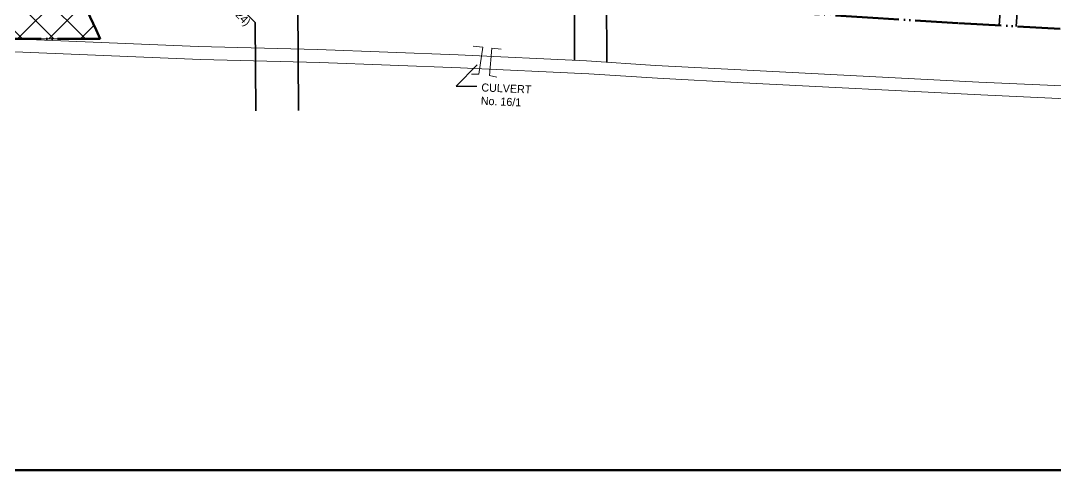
# Model space of a CAD drawing. Header units: inches. Extents: x 2755070 to 2758231, y 746334 to 747634.
# Drawn here: x 2755722 to 2756304, y 746334 to 746586 of the extents above; entities that cross this region are included whole.
import ezdxf

# ---------------------------------------------------------------- set-up
doc = ezdxf.new("R2010")
doc.units = ezdxf.units.IN
doc.header["$MEASUREMENT"] = 0
doc.linetypes.add('ACAD_ISO05W100', pattern=[33, 24, -3, 0, -3, 0, -3])
for name, color, linetype, lineweight in [('area acq', 7, 'Continuous', 5), ('bound old', 7, 'Continuous', 50), ('NH', 7, 'Continuous', 15), ('ROAD', 7, 'Continuous', 35)]:
    doc.layers.add(name, color=color, linetype=linetype, lineweight=lineweight)
doc.layers.add('TEXT', color=7, linetype='Continuous')
doc.styles.get("Standard").update_dxf_attribs({"font": 'comic.ttf'})
doc.dimstyles.get("Standard").update_dxf_attribs({"dimtxt": 6, "dimasz": 0.18, "dimexe": 0.18, "dimexo": 0.0625, "dimgap": 0.09, "dimtad": 0, "dimzin": 0, "dimdsep": 46, "dimtxsty": 'Standard', "dimcen": 0.09, "dimadec": 0, "dimazin": 0, "dimtfac": 1, "dimtofl": 0, "dimtmove": 0, "dimatfit": 3, "dimfxl": 0, "dimtolj": 1, "dimtzin": 0, "dimarcsym": 0})

msp = doc.modelspace()

# ---------------------------------------------------------------- hatches: boundary and pattern name
at = {"layer": 'area acq', "ltscale": 0.25}
h = msp.add_hatch(dxfattribs=at)
h.set_pattern_fill('ANSI37', color=256, scale=100, style=0)
h.set_pattern_definition([(314.9957751405544, (2756208.131703019, 746709.9857139885), (8.83948649621661, 8.838182985388126), []), (44.99577514055436, (2756208.131703019, 746709.9857139885), (-8.838182985388126, 8.83948649621661), [])])
h.paths.add_polyline_path([(2755331.876562953, 746802.3500085175), (2755373.495161295, 746811.3540250659), (2755383.851865888, 746818.825438112), (2755379.491586447, 746868.3963958323), (2755462.547255874, 746867.4527057111), (2755468.323997974, 746864.7118404806), (2755491.430966258, 746865.8658887446), (2755513.527015567, 746859.2301145196), (2755524.213986516, 746858.0760707259), (2755534.382923961, 746858.6437023878), (2755544.551861525, 746859.2113340497), (2755550.545231938, 746859.355591774), (2755556.538602352, 746859.4998494685), (2755561.874013543, 746869.7024965882), (2755591.520678639, 746869.8711242676), (2755651.545130134, 746869.8828819394), (2755651.978628755, 746820.3332131505), (2755699.271409273, 746841.7080289125), (2755706.404781938, 746812.7332989275), (2755705.92922461, 746790.8835022151), (2755681.72966814, 746782.7158719599), (2755693.88722527, 746725.9120858908), (2755741.915180445, 746752.0070670545), (2755746.931667209, 746726.826449722), (2755771.784946322, 746743.9719720185), (2755780.72497499, 746750.7587409616), (2755788.055797338, 746755.4023201764), (2755793.241016626, 746757.0097102523), (2755797.889831185, 746751.6517359316), (2755804.594854593, 746745.5793642998), (2755811.29987812, 746739.5069926679), (2755824.227308393, 746727.9673458636), (2755837.154738665, 746716.427699089), (2755846.452367783, 746706.9619407356), (2755826.605503678, 746695.5315925479), (2755856.939822674, 746652.5444308519), (2755870.45711422, 746649.6639885008), (2755887.092006564, 746627.7569737732), (2755900.698988318, 746623.5749217868), (2755928.610748291, 746632.6360262632), (2755940.614648938, 746600.3327777982), (2755891.496400952, 746596.2431036532), (2755869.09675622, 746619.2126761377), (2755846.697111607, 746642.1822486818), (2755824.912756085, 746647.8897424936), (2755796.906719923, 746654.398917377), (2755754.81980896, 746614.1209794283), (2755759.717867732, 746591.838093698), (2755767.184384108, 746576.0379541218), (2755717.184384108, 746576.0379541218), (2755717.184384108, 746597.0379541218), (2755731.184384108, 746597.0379541218), (2755731.184384108, 746607.0379541218), (2755754.766492844, 746614.089748174), (2755751.085488677, 746633.5986801684), (2755747.40448451, 746653.1076121628), (2755723.481677055, 746650.9352615476), (2755696.988645077, 746649.7503401637), (2755664.465823531, 746647.803833425), (2755645.052176714, 746640.8781981468), (2755622.402933836, 746633.0291463137), (2755619.266314507, 746646.1582631767), (2755616.489626884, 746657.7807943225), (2755614.164224148, 746667.5143577754), (2755610.275205135, 746681.2945559025), (2755586.272550941, 746681.8029098511), (2755586.53753221, 746724.9463429153), (2755518.214956641, 746720.7861380875), (2755485.776600003, 746702.913086474), (2755422.21368289, 746700.6225857139), (2755368.324639201, 746707.8684633672), (2755352.45688498, 746742.6359396875)])

# ---------------------------------------------------------------- linework, layer by layer
at = {"lineweight": 60, "ltscale": 0.25}
msp.add_lwpolyline([(2755069.844715834, 747249.397058457), (2758230.552124858, 747249.397058457), (2758230.552124858, 746333.5747445524), (2755069.844715834, 746333.5747445524)], close=True, dxfattribs=at)
at = {"layer": 'area acq'}
msp.add_lwpolyline([(2755759.717867732, 746591.838093698), (2755767.184384108, 746576.0379541218), (2755717.184384108, 746576.0379541218)], dxfattribs=at)
at = {"layer": 'bound old', "linetype": 'ACAD_ISO05W100'}
msp.add_lwpolyline([(2756339.921715617, 746579.8530673981), (2756249.22411418, 746584.8958476782), (2756204.480842829, 746587.6601997018), (2756128.09440732, 746592.7293697894), (2756093.037830114, 746594.5722734928), (2756026.614835382, 746600.1009775102), (2755997.093504429, 746602.8653295636), (2755970.339809537, 746601.9438812435), (2755940.614648938, 746600.3327777982), (2755891.496400952, 746596.2431036532), (2755833.569424152, 746592.2734453976), (2755831.263075829, 746600.5665014684), (2755810.505889177, 746610.7024541497), (2755814.657323956, 746593.6556214094), (2755759.717867732, 746591.838093698), (2755764.7731179, 746581.1405136883), (2755767.184384108, 746576.0379541218), (2755717.184384108, 746576.0379541218)], dxfattribs=at)
at = {"layer": 'NH'}
for points in [[(2755112.914007187, 746600.973462075), (2755143.508456111, 746599.3480245173), (2755169.434752703, 746598.4989819229), (2755203.86147964, 746598.0744686425), (2755240.413306832, 746596.8009127975), (2755287.590664864, 746594.6783143282), (2755332.642922401, 746592.5557239056), (2755372.861981153, 746590.864277482), (2755423.86453414, 746588.7416870594), (2755474.442067146, 746586.1945753396), (2755530.544875503, 746584.0719848871), (2755600.927184224, 746580.6813562214), (2755668.930583477, 746578.558765769), (2755708.457565665, 746576.4361673295), (2755822.187817574, 746571.7498802543), (2755889.341176629, 746570.0518030822), (2755968.299266219, 746567.0923264623), (2756040.552880526, 746563.6961801648), (2756079.229808092, 746561.149068445), (2756127.257220745, 746558.6019566953), (2756260.988791585, 746551.7919740379), (2756316.666579843, 746549.244862318)], [(2755110.997719288, 746593.9261997342), (2755144.783516169, 746592.1312106252), (2755170.70981288, 746591.2821680307), (2755205.136539817, 746590.8576547503), (2755241.688367128, 746589.5840988755), (2755288.865724921, 746587.4615004361), (2755333.917982578, 746585.3389100134), (2755374.137041211, 746583.6474635899), (2755425.139594316, 746581.5248731673), (2755475.717127204, 746578.9777614176), (2755531.81993556, 746576.855170995), (2755602.202244401, 746573.4645423293), (2755670.205643535, 746571.3419518769), (2755709.732625842, 746569.2193534374), (2755823.46287775, 746564.5330663323), (2755890.616236806, 746562.8349891901), (2755969.574326396, 746559.8755125701), (2756041.827940702, 746556.4793662727), (2756080.50486815, 746553.932254523), (2756128.532280922, 746551.3851428032), (2756262.263851762, 746544.5751601458), (2756317.9416399, 746542.0280483961)], [(2755976.860810161, 746572.0185590684), (2755982.151065946, 746571.4901557565), (2755980.034963608, 746556.1665555835), (2755975.802758932, 746556.1665555835)], [(2755992.523060322, 746570.3274934888), (2755987.241938114, 746570.9404902458), (2755986.038399577, 746555.5183598399), (2755990.173065901, 746554.614982158)]]:
    msp.add_lwpolyline(points, dxfattribs=at)
at = {"layer": 'ROAD'}
for p, q in [((2755854.243017571, 746585.3467645261), (2755704.341175803, 746735.5226364357)), ((2756033.652809938, 746655.3104838727), (2756033.847763972, 746564.0113416731)), ((2756051.652853773, 746655.3091565983), (2756051.850066637, 746562.9521915128)), ((2755878.18713619, 746595.3310375239), (2755878.522420046, 746535.8319821905)), ((2755854.243017571, 746585.3467645261), (2755854.522801028, 746535.6967416496))]:
    msp.add_line(p, q, dxfattribs=at)
for points in [[(2756051.652853608, 746655.3091565967), (2756277.477074504, 746655.2925048172), (2756275.575436592, 746626.1125049889), (2756272.547187448, 746583.5990864336)], [(2756287.046953082, 746655.2917991579), (2756285.672453403, 746634.2005589306), (2756282.030530691, 746583.0718132257)]]:
    msp.add_lwpolyline(points, dxfattribs=at)

# ---------------------------------------------------------------- texts
at = {"layer": 'TEXT'}
msp.add_text('KANTA  (CF-24)', height=4.5, rotation=314.6341454029222, dxfattribs=at).set_placement((2755817.943797936, 746614.4114482354))
at = {"layer": 'TEXT', "insert": (2755981.51231277, 746551.059608221), "char_height": 4.5, "width": 40.3815, "attachment_point": 1, "rotation": 357.5719461894828}
msp.add_mtext('CULVERT\\PNo. 16/1', dxfattribs=at)

# ---------------------------------------------------------------- leaders
at = {"layer": 'NH'}
msp.add_leader([(2755979.016167998, 746561.4088623226), (2755967.13714695, 746549.4464323819), (2755978.904591918, 746549.4464323819)], dimstyle='Standard', override={"dimasz": 2, "dimgap": 0.09, "dimtad": 0}, dxfattribs=at)

doc.saveas('drawing.dxf')
